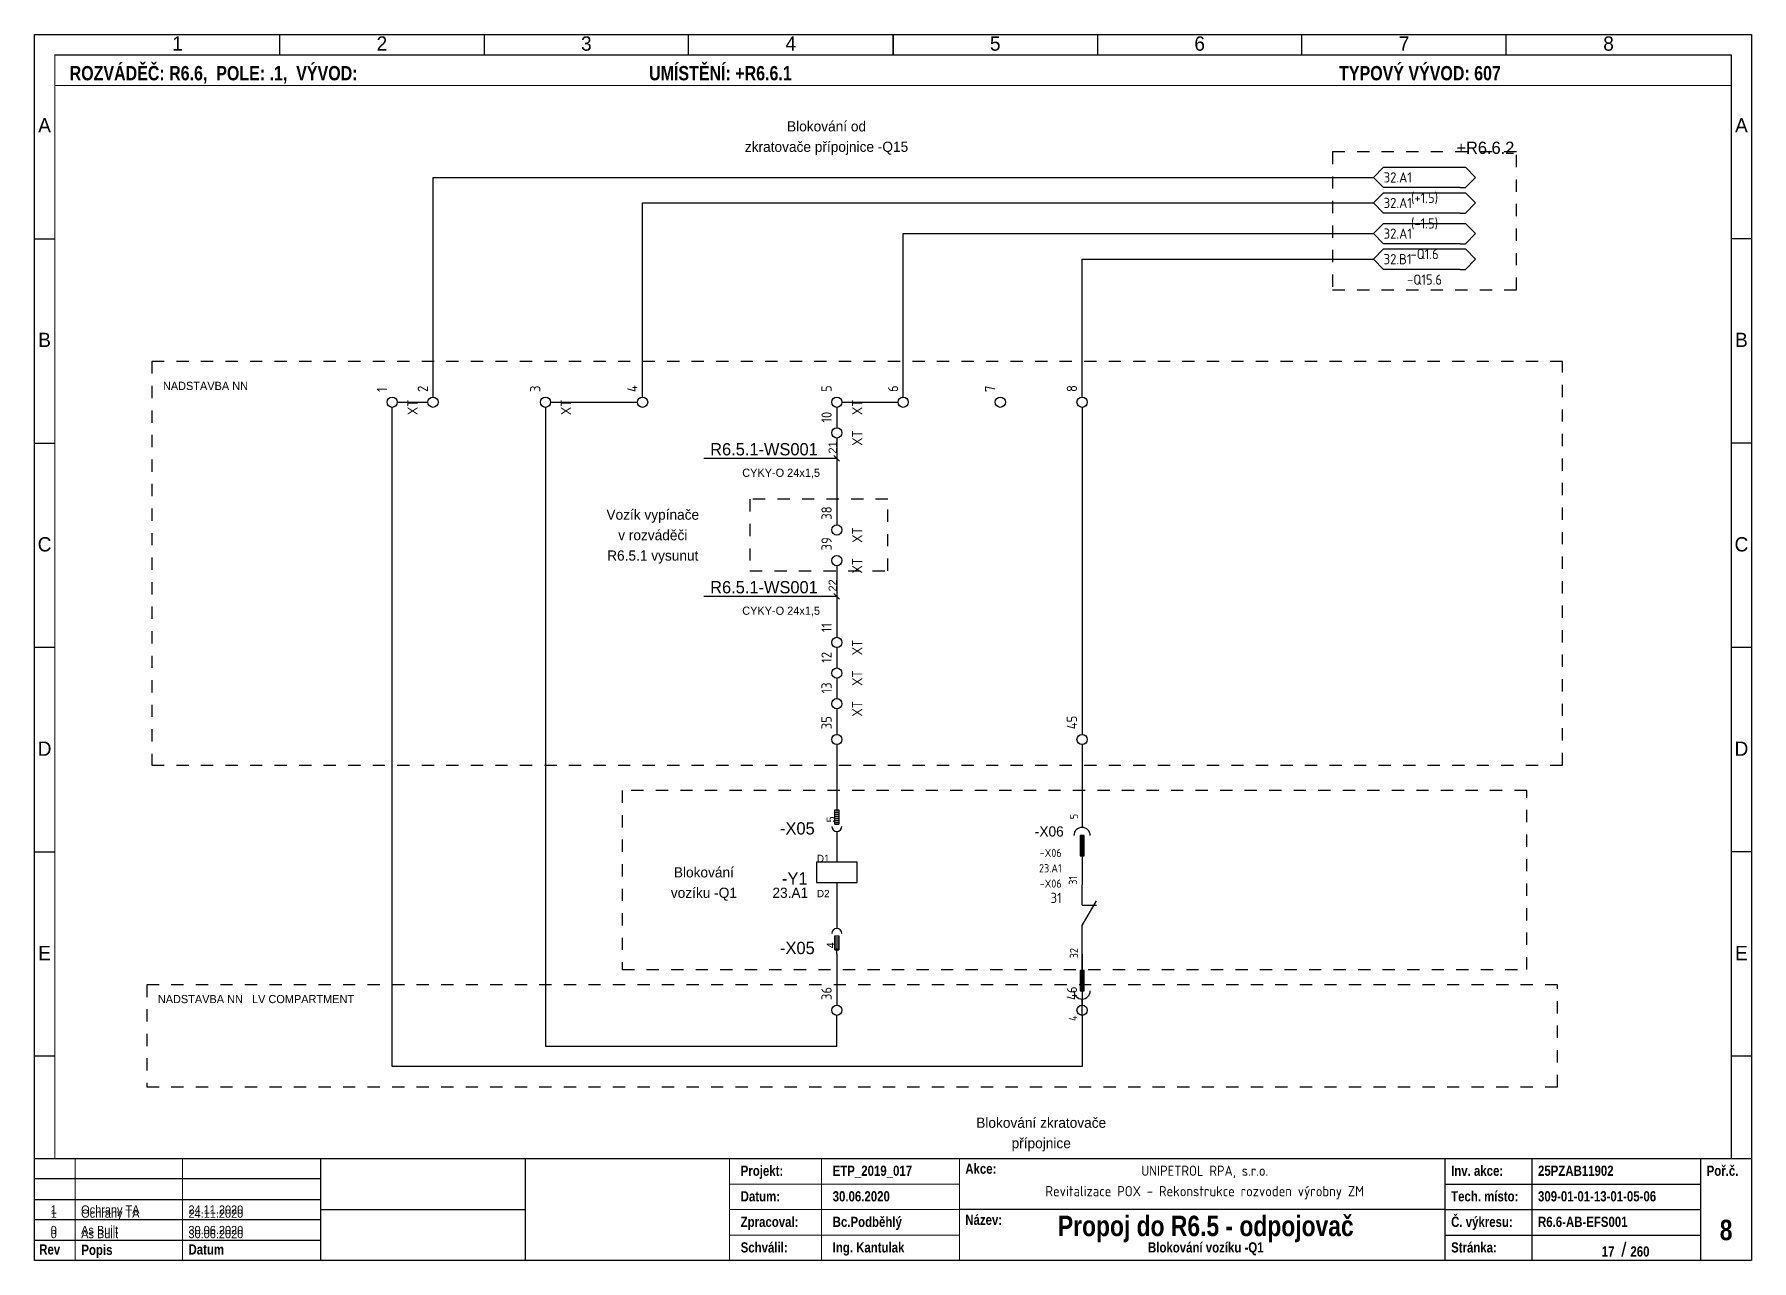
# Model space of a CAD drawing. Extents: x 0 to 420, y 0 to 300.
import ezdxf
from ezdxf.enums import TextEntityAlignment as Align

# ---------------------------------------------------------------- set-up
doc = ezdxf.new("R2010")
doc.units = 0
doc.header["$MEASUREMENT"] = 0
for name, pattern in [('EDS_DASHED', [4, 2.5, -1.5]), ('LTY1', [0]), ('LTY4', [6, 3, -3])]:
    doc.linetypes.add(name, pattern=pattern)
for name, color, linetype in [('2', 2, 'Continuous'), ('4', 4, 'Continuous'), ('dotbox', 2, 'EDS_DASHED'), ('etext', 1, 'Continuous'), ('PEN1', 7, 'LTY1'), ('PEN2', 7, 'LTY1'), ('PEN4', 7, 'LTY1'), ('PEN5', 7, 'LTY1'), ('SYMBOL', 7, 'LTY1'), ('taglayer', 2, 'Continuous')]:
    doc.layers.add(name, color=color, linetype=linetype)
doc.layers.add('ETP_razítko_text', color=7, linetype='Continuous', lineweight=9)
doc.styles.add('A-TUCN', font='arialbd.ttf')
doc.styles.add('NORMSCHRIFT', font='normwin')
doc.styles.get("Standard").update_dxf_attribs({"font": 'ISOCP.SHX'})

# ---------------------------------------------------------------- blocks, each defined once
blk = doc.blocks.new('QA-YV')
at = {"layer": 'PEN1', "linetype": 'LTY1'}
for p, q in [((0, 0), (0, -1.25)), ((-0.5, -4.5), (-0.5, -1)), ((-0.5, -1), (0.5, -1)), ((-0.5, -1), (0.5, -1)), ((-0.5, -1.5), (0.5, -1.5)), ((-0.5, -2), (0.5, -2)), ((-0.5, -2.5), (0.5, -2.5)), ((-0.5, -3), (0.5, -3)), ((-0.5, -3.5), (0.5, -3.5)), ((-0.5, -4), (0.5, -4)), ((0.5, -1), (0.5, -4.5)), ((0.5, -4.5), (-0.5, -4.5)), ((-0.5, -4.5), (0.5, -4.5)), ((0, -6.25), (0, -13.75)), ((5, -13.75), (-5, -13.75)), ((-5, -13.75), (-5, -18.75)), ((5, -18.75), (5, -13.75)), ((-5, -18.75), (5, -18.75)), ((0, -18.75), (0, -21.25)), ((0, -21.25), (0, -30)), ((-0.5, -35.25), (-0.5, -31.75)), ((-0.5, -31.75), (0.5, -31.75)), ((-0.5, -31.75), (0.5, -31.75)), ((-0.5, -32.25), (0.5, -32.25)), ((-0.5, -32.75), (0.5, -32.75)), ((-0.5, -33.25), (0.5, -33.25)), ((0.5, -31.75), (0.5, -35.25)), ((-0.5, -33.75), (0.5, -33.75)), ((-0.5, -34.25), (0.5, -34.25)), ((-0.5, -34.75), (0.5, -34.75)), ((0.5, -35.25), (-0.5, -35.25)), ((-0.5, -35.25), (0.5, -35.25)), ((0, -36.25), (0, -35))]:
    blk.add_line(p, q, dxfattribs=at)
for centre, start, end in [((0, -5), 180, 0), ((0, -31.25), 0, 180)]:
    blk.add_arc(centre, 1.25, start, end, dxfattribs=at)
at = {"layer": 'PEN2', "style": 'NORMSCHRIFT', "flags": 8}
for tag, height, p in [('CODE_28', 3, (-5.4, -7)), ('CODE_51', 3, (-7.15, -19.25)), ('CODE_10', 2.5, (-7, -22.5)), ('CODE_28', 3, (-5.4, -36.25)), ('CODE_40', 2.5, (-0.75, -42.5))]:
    blk.add_attdef(tag, text='', height=height, dxfattribs=at).set_placement(p, align=Align.RIGHT)
at = {"layer": 'PEN4', "style": 'NORMSCHRIFT'}
for s, p in [('D1', (-1.77, -13.75)), ('D2', (-1.77, -22.35))]:
    blk.add_text(s, height=1.8, dxfattribs=at).set_placement(p, align=Align.RIGHT)
at = {"layer": 'PEN4', "style": 'NORMSCHRIFT', "flags": 8}
blk.add_attdef('CODE_21', (-0.5, -4.05), '', height=2, rotation=90, dxfattribs=at)
at = {"layer": 'PEN4', "style": 'NORMSCHRIFT', "flags": 9}
for tag in ['CODE_4', 'CODE_1', 'CODE_2', 'CODE_3', 'CODE_1003', 'CODE_4004', 'CODE_4003', 'CODE_5030', 'CODE_5031', 'CODE_5032']:
    blk.add_attdef(tag, (0, 0), '', height=3.5, dxfattribs=at)
at = {"layer": 'PEN4', "style": 'NORMSCHRIFT', "flags": 8}
blk.add_attdef('CODE_21', text='', height=2, rotation=90, dxfattribs=at).set_placement((-0.5, -33.35), align=Align.RIGHT)
blk = doc.blocks.new('W-ZILA')
at = {"layer": 'PEN1', "linetype": 'LTY1'}
blk.add_line((0.7, -0.7), (-0.7, 0.7), dxfattribs=at)
at = {"layer": 'PEN2', "style": 'NORMSCHRIFT', "flags": 8}
blk.add_attdef('CODE_4', text='', height=3, dxfattribs=at).set_placement((-4.4, 2), align=Align.RIGHT)
at = {"layer": 'PEN4', "style": 'NORMSCHRIFT', "flags": 8}
blk.add_attdef('CODE_1003', (0, 1.2), '', height=2, rotation=90, dxfattribs=at)
at = {"layer": 'PEN4', "style": 'NORMSCHRIFT', "flags": 9}
for tag in ['CODE_362', 'CODE_39', 'CODE_40', 'CODE_80', 'CODE_152', 'CODE_151', 'CODE_41', 'CODE_366', 'CODE_367', 'CODE_149', 'CODE_375', 'CODE_30', 'CODE_4600', 'CODE_4601', 'CODE_560', 'CODE_554', 'CODE_559', 'CODE_1003', 'CODE_556', 'CODE_1003', 'CODE_1600', 'CODE_564', 'CODE_565', 'CODE_12401', 'CODE_5030', 'CODE_5031', 'CODE_5032']:
    blk.add_attdef(tag, (0, 0), '', height=3.5, dxfattribs=at)
at = {"layer": 'PEN4', "style": 'NORMSCHRIFT', "flags": 8}
blk.add_attdef('CODE_1003', text='', height=2, dxfattribs=at).set_placement((-4.1, -4.5), align=Align.RIGHT)
blk.add_attdef('CODE_58', text='', height=2, rotation=90, dxfattribs=at).set_placement((4, -3.1), align=Align.RIGHT)
blk = doc.blocks.new('_VYT____')
at = {"layer": 'PEN2', "style": 'NORMSCHRIFT', "flags": 8}
for p in [(0.3, 3), (0.3, -0.5)]:
    blk.add_attdef('CODE_1003', p, '', height=3, dxfattribs=at)
blk.add_attdef('CODE_40', text='', height=2.5, dxfattribs=at).set_placement((-5.75, -18.5), align=Align.RIGHT)
at = {"layer": 'PEN4', "style": 'NORMSCHRIFT', "flags": 9}
for tag in ['CODE_1', 'CODE_2', 'CODE_3']:
    blk.add_attdef(tag, (0, 0), '', height=3.5, dxfattribs=at)
blk = doc.blocks.new('_9-REV')
at = {"layer": 'PEN4', "style": 'NORMSCHRIFT', "flags": 8}
blk.add_attdef('CODE_12778', text='', height=2, dxfattribs=at).set_placement((-0.25, 0.5), align=Align.CENTER)
at = {"layer": 'PEN4', "style": 'NORMSCHRIFT'}
for tag, p, height, flags in [('CODE_5902', (0, 0), 3.5, 9), ('CODE_12783', (6.45, 0.5), 2, 8), ('CODE_12782', (32.7, 0.5), 2, 8)]:
    blk.add_attdef(tag, p, '', height=height, dxfattribs=dict(at, flags=flags))
blk = doc.blocks.new('htterm2')
blk.add_circle((0, -1.25), 1.25)
at = {"layer": 'etext'}
blk.add_attdef('T1', (-1.25, 2.5), '', height=2.5, rotation=90, dxfattribs=at)
blk.add_attdef('REFERENCE', text='', height=2.5, rotation=90, dxfattribs=at).set_placement((6.25, -1.25), align=Align.CENTER)
at = {"layer": 'etext', "flags": 1}
for tag, p in [('PNLNO', (-8.75, -1.25)), ('TBLOCK', (-5, -1.25))]:
    blk.add_attdef(tag, text='', height=2.5, rotation=90, dxfattribs=at).set_placement(p, align=Align.CENTER)
at = {"layer": 'etext'}
blk.add_attdef('T2', text='', height=2.5, rotation=90, dxfattribs=at).set_placement((-1.25, -5), align=Align.RIGHT)
for tag, p, flags in [('MFG', (12.5, -12.5), 1), ('CATNO', (12.5, -16.25), 1), ('CATDESC', (12.5, -20), 1), ('VSN', (12.5, -27.92), 3), ('LENGTH', (12.5, -32.08), 3), ('BUSW', (12.5, -36.25), 3), ('RSTATUS', (12.5, -40), 1)]:
    blk.add_attdef(tag, p, '', height=2.5, dxfattribs=dict(at, flags=flags))
blk = doc.blocks.new('ORLEN_D')
at = {"layer": 'ETP_razítko_text'}
for p, q in [((5, 25), (5, 295)), ((5, 287.5), (415, 287.5)), ((10, 0), (10, 25)), ((36.25, 0), (36.25, 25)), ((170, 25), (170, 0)), ((192.5, 0), (192.5, 25)), ((226.25, 25), (226.25, 0)), ((170, 18.75), (226.25, 18.75)), ((170, 12.5), (226.25, 12.5)), ((170, 6.25), (226.25, 6.25))]:
    blk.add_line(p, q, dxfattribs=at)
at = {"layer": 'PEN1', "linetype": 'LTY1'}
for p, q in [((60, 295), (60, 300)), ((110, 300), (110, 295)), ((160, 295), (160, 300)), ((210, 300), (210, 295)), ((210, 295), (210, 300)), ((260, 300), (260, 295)), ((310, 295), (310, 300)), ((360, 295), (360, 300)), ((5, 295), (415, 295)), ((415, 295), (415, 25)), ((0, 250), (5, 250)), ((420, 250), (415, 250)), ((0, 200), (5, 200)), ((420, 200), (415, 200)), ((5, 150), (0, 150)), ((420, 150), (415, 150)), ((0, 100), (5, 100)), ((420, 100), (415, 100)), ((5, 50), (0, 50)), ((420, 50), (415, 50)), ((0, 25), (420, 25)), ((70, 25), (70, 0)), ((120, 25), (120, 0)), ((345, 25), (345, 0)), ((366.25, 25), (366.25, 0)), ((407.5, 25), (407.5, 0)), ((70, 20), (0, 20)), ((345, 18.75), (366.25, 18.75)), ((366.25, 18.75), (407.5, 18.75)), ((0, 15), (70, 15)), ((70, 10), (0, 10)), ((70, 12.5), (120, 12.5)), ((345, 12.5), (226.25, 12.5)), ((345, 12.5), (366.25, 12.5)), ((366.25, 12.5), (407.5, 12.5)), ((0, 5), (70, 5)), ((345, 6.25), (366.25, 6.25)), ((366.25, 6.25), (407.5, 6.25))]:
    blk.add_line(p, q, dxfattribs=at)
at = {"layer": 'PEN5', "linetype": 'LTY1'}
for p, q in [((0, 0), (0, 300)), ((0, 300), (420, 300)), ((420, 300), (420, 0)), ((420, 0), (0, 0)), ((420, 0), (0, 0))]:
    blk.add_line(p, q, dxfattribs=at)
at = {"layer": 'ETP_razítko_text'}
for p, values in [((5, 11), {'CODE_12778': '1', 'CODE_12783': 'Ochrany TA', 'CODE_12782': '24.11.2020'}), ((5, 6), {'CODE_12778': '0', 'CODE_12783': 'As Built', 'CODE_12782': '30.06.2020'})]:
    blk.add_blockref('_9-REV', p, dxfattribs=at).add_auto_attribs(values)
at = {"flags": 8}
for tag, p in [('NAZOV_SPOLOCNOSTI', (286.25, 20.75)), ('PROJEKT', (286.25, 15.75))]:
    blk.add_attdef(tag, text='', height=2.5, dxfattribs=at).set_placement(p, align=Align.CENTER)
at = {"layer": 'ETP_razítko_text', "style": 'A-TUCN', "width": 0.8}
for s, p in [('Projekt:', (172.75, 20.75)), ('Akce:', (227.68, 21.25)), ('Inv. akce:', (346.5, 20.75)), ('Poř.č.', (409, 20.75)), ('Datum:', (172.75, 14.5)), ('Tech. místo:', (346.5, 14.5)), ('Zpracoval:', (172.75, 8.25)), ('Název:', (227.68, 8.75)), ('Č. výkresu:', (346.5, 8.25)), ('Schválil:', (172.75, 2)), ('Stránka:', (346.5, 2)), ('Popis', (11.5, 1.4)), ('Datum', (37.7, 1.5))]:
    blk.add_text(s, height=2.5, dxfattribs=at).set_placement(p)
blk.add_text('Rev', height=2.5, dxfattribs=at).set_placement((3.75, 1.5), align=Align.CENTER)
for tag, p, height, flags in [('CODE_1', (8.63, 288.75), 3.5, 8), ('CODE_2', (150.35, 288.75), 3.5, 8), ('CODE_3', (180.34, 288.75), 3.5, 8), ('CODE_10150', (319.1, 288.75), 3.5, 8), ('CODE_500', (195.25, 20.75), 2.5, 8), ('CODE_10000', (367.75, 20.75), 2.5, 8), ('CODE_72', (195.25, 14.5), 2.5, 8), ('CODE_10001', (367.75, 14.5), 2.5, 8), ('CODE_502', (195.25, 8.25), 2.5, 8), ('CODE_68', (367.75, 8.25), 2.5, 8), ('CODE_531', (195.25, 2), 2.5, 8), ('CODE_60', (0, 1), 2.5, 9), ('CODE_61', (0, 1), 2.5, 9), ('CODE_63', (0, 1), 2.5, 9), ('CODE_64', (0, 1), 2.5, 9), ('CODE_57', (0, 1), 2.5, 9), ('CODE_757', (0, 1), 2.5, 9), ('CODE_755', (0, 1), 2.5, 9), ('CODE_756', (0, 1), 2.5, 9), ('CODE_758', (0, 1), 2.5, 9), ('CODE_700', (0, 1), 2.5, 9), ('CODE_704', (0, 1), 2.5, 9), ('CODE_4006', (0, 1), 2.5, 9), ('CODE_503', (0, 1), 2.5, 9), ('CODE_533', (0, 1), 2.5, 9), ('CODE_534', (0, 1), 2.5, 9), ('CODE_67', (0, 1), 2.5, 9), ('CODE_504', (0, 1), 2.5, 9), ('CODE_505', (0, 1), 2.5, 9), ('CODE_373', (0, 1), 2.5, 9), ('CODE_39', (0, 1), 2.5, 9), ('CODE_372', (0, 1), 2.5, 9), ('CODE_510', (0, 1), 2.5, 9), ('CODE_1003', (0, 1), 2.5, 9), ('CODE_509', (0, 1), 2.5, 9), ('CODE_1003', (0, 1), 2.5, 9), ('CODE_1003', (0, 1), 2.5, 9), ('CODE_12766', (0, 1), 2.5, 9), ('CODE_109', (0, 1), 2.5, 9), ('CODE_12791', (0, 1), 2.5, 9), ('CODE_91', (0, 1), 2.5, 9), ('CODE_91', (0, 1), 2.5, 9), ('CODE_91', (0, 1), 2.5, 9), ('CODE_91', (0, 1), 2.5, 9), ('CODE_91', (0, 1), 2.5, 9), ('CODE_2160', (0, 1), 2.5, 9), ('CODE_2000', (0, 1), 2.5, 9), ('CODE_2001', (0, 1), 2.5, 9), ('CODE_2002', (0, 1), 2.5, 9), ('CODE_2003', (0, 1), 2.5, 9), ('CODE_2004', (0, 1), 2.5, 9), ('CODE_2005', (0, 1), 2.5, 9), ('CODE_2006', (0, 1), 2.5, 9), ('CODE_2007', (0, 1), 2.5, 9), ('CODE_2008', (0, 1), 2.5, 9), ('CODE_2009', (0, 1), 2.5, 9), ('CODE_2012', (0, 1), 2.5, 9), ('CODE_2013', (0, 1), 2.5, 9), ('CODE_2014', (0, 1), 2.5, 9), ('CODE_2015', (0, 1), 2.5, 9), ('CODE_2016', (0, 1), 2.5, 9), ('CODE_2017', (0, 1), 2.5, 9), ('CODE_2018', (0, 1), 2.5, 9), ('CODE_2019', (0, 1), 2.5, 9), ('CODE_2130', (0, 1), 2.5, 9), ('CODE_2131', (0, 1), 2.5, 9), ('CODE_2500', (0, 1), 2.5, 9), ('CODE_2501', (0, 1), 2.5, 9), ('CODE_2502', (0, 1), 2.5, 9), ('CODE_2503', (0, 1), 2.5, 9), ('CODE_2504', (0, 1), 2.5, 9), ('CODE_2505', (0, 1), 2.5, 9), ('CODE_2506', (0, 1), 2.5, 9), ('CODE_2507', (0, 1), 2.5, 9), ('CODE_2508', (0, 1), 2.5, 9), ('CODE_2509', (0, 1), 2.5, 9), ('CODE_4510', (0, 1), 2.5, 9), ('CODE_12778', (0, 1), 2.5, 9), ('CODE_12783', (0, 1), 2.5, 9), ('CODE_12782', (0, 1), 2.5, 9), ('CODE_5902', (0, 1), 2.5, 9), ('CODE_5030', (0, 1), 2.5, 9), ('CODE_5031', (0, 1), 2.5, 9), ('CODE_5032', (0, 1), 2.5, 9), ('CODE_5033', (0, 1), 2.5, 9), ('CODE_5034', (0, 1), 2.5, 9), ('CODE_5035', (0, 1), 2.5, 9), ('CODE_71', (390.35, 1), 2.5, 8)]:
    blk.add_attdef(tag, p, '', height=height, dxfattribs=dict(at, flags=flags))
at = {"layer": 'ETP_razítko_text', "style": 'A-TUCN', "width": 0.8, "flags": 8}
for tag, height, p in [('CODE_76', 5, (286.5, 6)), ('CODE_701', 5, (413.75, 5)), ('CODE_65', 2.5, (286.5, 2))]:
    blk.add_attdef(tag, text='', height=height, dxfattribs=at).set_placement(p, align=Align.CENTER)
blk.add_attdef('CODE_62', text='', height=2.5, dxfattribs=at).set_placement((386.45, 1), align=Align.RIGHT)
at = {"layer": 'PEN1', "style": 'NORMSCHRIFT'}
for s, p in [('1', (35, 296)), ('2', (85, 296)), ('3', (135, 296)), ('4', (185, 296)), ('5', (235, 296)), ('6', (285, 296)), ('7', (335, 296)), ('8', (385, 296)), ('A', (2.5, 276)), ('A', (417.5, 276)), ('B', (2.5, 223.5)), ('B', (417.5, 223.5)), ('C', (2.5, 173.5)), ('C', (417.5, 173.5)), ('D', (2.5, 123.5)), ('D', (417.5, 123.5)), ('E', (2.5, 73.5)), ('E', (417.5, 73.5)), ('/', (388.75, 1))]:
    blk.add_text(s, height=3.5, dxfattribs=at).set_placement(p, align=Align.CENTER)
blk = doc.blocks.new('vwextn')
for p, q in [((0, 0), (2.5, 2.5)), ((2.5, -2.5), (0, 0)), ((2.5, 2.5), (21.25, 2.5)), ((21.25, 2.5), (22.5, 2.5)), ((22.5, 2.5), (25, 0)), ((25, 0), (22.5, -2.5)), ((21.25, -2.5), (2.5, -2.5)), ((21.25, -2.5), (22.5, -2.5))]:
    blk.add_line(p, q)
at = {"layer": 'etext'}
blk.add_attdef('WIRENAME', (2.5, -1.25), '', height=2.5, dxfattribs=at)
blk.add_attdef('REFERENCE', text='', height=2.5, dxfattribs=at).set_placement((12.5, -6.25), align=Align.CENTER)
for tag, p, flags in [('MFG', (28.75, -7.5), 1), ('CATNO', (28.75, -10), 1), ('CATDESC', (28.75, -12.5), 1), ('VSN', (28.75, -15), 3), ('WIRENET', (28.75, -17.5), 1), ('RSTATUS', (28.75, -20), 1)]:
    blk.add_attdef(tag, p, '', height=1.25, dxfattribs=dict(at, flags=flags))
blk = doc.blocks.new('hi3prdols2assem')
for p, q in [((0, 0), (0, -4)), ((0.5, -6), (-0.5, -6)), ((-0.5, -6), (-0.5, -11)), ((0.5, -11), (0.5, -6)), ((-0.5, -11), (0.5, -11)), ((0, -11), (0, -18.04)), ((0, -23.04), (0, -18.04)), ((0, -28.04), (3.48, -21.96)), ((0, -23.04), (3.5, -23.04)), ((0, -33.04), (0, -28.04)), ((0, -39), (0, -33.04)), ((0.5, -39), (-0.5, -39)), ((-0.5, -39), (-0.5, -44)), ((0.5, -44), (0.5, -39)), ((-0.5, -44), (0.5, -44)), ((0, -50), (0, -46))]:
    blk.add_line(p, q)
for centre, start, end in [((0, -6), 0, 180), ((0, -44), 180, 0)]:
    blk.add_arc(centre, 2, start, end)
for points in [[(-0.5, -11), (0.5, -11), (0.5, -6)], [(-0.5, -6), (0.5, -6), (-0.5, -11)], [(0.5, -44), (-0.5, -44), (0.5, -39)], [(0.5, -39), (-0.5, -39), (-0.5, -44)]]:
    blk.add_solid(points)
at = {"layer": 'etext'}
for tag, p in [('T2', (-1, -2)), ('T1', (-1.25, -18.04)), ('T3', (-1, -36.02))]:
    blk.add_attdef(tag, p, '', height=2, rotation=90, dxfattribs=at)
for tag, p in [('USER_C2', (-5, -11.25)), ('VISDESC', (-5, -15)), ('USER_C1', (-5, -18.75)), ('REFERENCE', (-5, -26.25)), ('RATING1', (-5, -30)), ('RATING2', (-5, -33.75)), ('RATING3', (-5, -37.5)), ('RATING4', (-5, -41.25))]:
    blk.add_attdef(tag, text='', height=2, dxfattribs=at).set_placement(p, align=Align.RIGHT)
for tag, p, height, flags in [('PNLNO', (15.08, -26.25), 1.25, 1), ('CATDESC', (15.08, -23.75), 2, 1), ('MFG', (15.08, -27.75), 1.25, 1), ('CATNO', (15.08, -29.25), 1.25, 1), ('VSN', (15.08, -30.75), 1.25, 3), ('LENGTH', (15.08, -33), 1, 3), ('BUSW', (15.08, -34.94), 1, 3)]:
    blk.add_attdef(tag, p, '', height=height, dxfattribs=dict(at, flags=flags))
at = {"layer": 'etext', "flags": 1}
for tag, p in [('T6', (18.75, -37)), ('T5', (25.25, -37))]:
    blk.add_attdef(tag, text='', height=2, rotation=90, dxfattribs=at).set_placement(p, align=Align.RIGHT)
blk.add_attdef('RSTATUS', text='', height=2, dxfattribs=at).set_placement((-6.6, -44.2), align=Align.RIGHT)
at = {"layer": 'etext'}
blk.add_attdef('T4', text='', height=2, rotation=90, dxfattribs=at).set_placement((-1.25, -50), align=Align.RIGHT)
at = {"layer": 'taglayer'}
blk.add_attdef('TAGNAME', text='', height=2.5, dxfattribs=at).set_placement((-5, -22.5), align=Align.RIGHT)

msp = doc.modelspace()

# ---------------------------------------------------------------- linework, layer by layer
at = {"layer": '4', "linetype": 'LTY1'}
for p, q in [((97.5, 211.25), (97.5, 265)), ((97.5, 265), (327.5, 265)), ((148.75, 211.25), (148.75, 258.75)), ((148.75, 258.75), (327.5, 258.75)), ((212.5, 211.25), (212.5, 251.25)), ((212.5, 251.25), (327.5, 251.25)), ((256.25, 211.25), (256.25, 245)), ((256.25, 245), (327.5, 245)), ((88.75, 210), (96.25, 210)), ((126.25, 210), (147.5, 210)), ((197.5, 210), (211.25, 210)), ((87.5, 47.5), (87.5, 208.75)), ((125, 208.75), (125, 52.5)), ((196.25, 208.75), (196.25, 203.75)), ((256.25, 208.75), (256.25, 128.75)), ((196.25, 201.25), (196.25, 180)), ((196.25, 196.25), (163.75, 196.25)), ((196.25, 170), (196.25, 152.5)), ((196.25, 162.5), (163.75, 162.5)), ((196.25, 150), (196.25, 145)), ((196.25, 142.5), (196.25, 137.5)), ((196.25, 135), (196.25, 128.75)), ((196.25, 126.25), (196.25, 111.25)), ((256.25, 126.25), (256.25, 110)), ((196.25, 75), (196.25, 62.5)), ((256.25, 75), (256.25, 62.5)), ((196.25, 52.5), (196.25, 60)), ((256.25, 60), (256.25, 47.5)), ((125, 52.5), (196.25, 52.5)), ((256.25, 47.5), (87.5, 47.5))]:
    msp.add_line(p, q, dxfattribs=at)
at = {"layer": 'dotbox', "linetype": 'LTY4'}
for points in [[(317.5, 237.5), (362.5, 237.5), (362.5, 271.25), (317.5, 271.25)], [(28.75, 121.25), (373.75, 121.25), (373.75, 220), (28.75, 220)], [(175, 168.75), (208.75, 168.75), (208.75, 186.25), (175, 186.25)], [(143.75, 71.25), (365, 71.25), (365, 115), (143.75, 115)], [(27.5, 42.5), (372.5, 42.5), (372.5, 67.5), (27.5, 67.5)]]:
    msp.add_lwpolyline(points, close=True, dxfattribs=at)

# ---------------------------------------------------------------- block references
at = {"layer": '2'}
ref = msp.add_blockref('htterm2', (87.5, 211.25), dxfattribs=at)
ref.add_attrib('T1', '1', (86.25, 212.5), dxfattribs={"layer": 'etext', "height": 2.5, "rotation": 90})
ref.add_attrib('REFERENCE', 'XT', dxfattribs={"layer": 'etext', "height": 2.5, "rotation": 90}).set_placement((93.75, 208.75), align=Align.CENTER)
ref = msp.add_blockref('htterm2', (97.5, 211.25), dxfattribs=at)
ref.add_attrib('T1', '2', (96.25, 212.5), dxfattribs={"layer": 'etext', "height": 2.5, "rotation": 90})
ref = msp.add_blockref('htterm2', (125, 211.25), dxfattribs=at)
ref.add_attrib('T1', '3', (123.75, 212.5), dxfattribs={"layer": 'etext', "height": 2.5, "rotation": 90})
ref.add_attrib('REFERENCE', 'XT', dxfattribs={"layer": 'etext', "height": 2.5, "rotation": 90}).set_placement((131.25, 208.75), align=Align.CENTER)
ref = msp.add_blockref('htterm2', (148.75, 211.25), dxfattribs=at)
ref.add_attrib('T1', '4', (147.5, 212.5), dxfattribs={"layer": 'etext', "height": 2.5, "rotation": 90})
ref = msp.add_blockref('htterm2', (196.25, 211.25), dxfattribs=at)
ref.add_attrib('T1', '5', (195, 212.5), dxfattribs={"layer": 'etext', "height": 2.5, "rotation": 90})
ref.add_attrib('REFERENCE', 'XT', dxfattribs={"layer": 'etext', "height": 2.5, "rotation": 90}).set_placement((202.5, 208.75), align=Align.CENTER)
ref = msp.add_blockref('htterm2', (212.5, 211.25), dxfattribs=at)
ref.add_attrib('T1', '6', (211.25, 212.5), dxfattribs={"layer": 'etext', "height": 2.5, "rotation": 90})
ref = msp.add_blockref('htterm2', (236.25, 211.25), dxfattribs=at)
ref.add_attrib('T1', '7', (235, 212.5), dxfattribs={"layer": 'etext', "height": 2.5, "rotation": 90})
ref = msp.add_blockref('htterm2', (256.25, 211.25), dxfattribs=at)
ref.add_attrib('T1', '8', (255, 212.5), dxfattribs={"layer": 'etext', "height": 2.5, "rotation": 90})
ref = msp.add_blockref('htterm2', (196.25, 203.75), dxfattribs=at)
ref.add_attrib('T1', '10', (195, 205), dxfattribs={"layer": 'etext', "height": 2.5, "rotation": 90})
ref.add_attrib('REFERENCE', 'XT', dxfattribs={"layer": 'etext', "height": 2.5, "rotation": 90}).set_placement((202.5, 201.25), align=Align.CENTER)
ref = msp.add_blockref('htterm2', (196.25, 180), dxfattribs=at)
ref.add_attrib('T1', '38', (195, 181.25), dxfattribs={"layer": 'etext', "height": 2.5, "rotation": 90})
ref.add_attrib('REFERENCE', 'XT', dxfattribs={"layer": 'etext', "height": 2.5, "rotation": 90}).set_placement((202.5, 177.5), align=Align.CENTER)
ref = msp.add_blockref('htterm2', (196.25, 172.5), dxfattribs=at)
ref.add_attrib('T1', '39', (195, 173.75), dxfattribs={"layer": 'etext', "height": 2.5, "rotation": 90})
ref.add_attrib('REFERENCE', 'XT', dxfattribs={"layer": 'etext', "height": 2.5, "rotation": 90}).set_placement((202.5, 170), align=Align.CENTER)
ref = msp.add_blockref('htterm2', (196.25, 152.5), dxfattribs=at)
ref.add_attrib('T1', '11', (195, 153.75), dxfattribs={"layer": 'etext', "height": 2.5, "rotation": 90})
ref.add_attrib('REFERENCE', 'XT', dxfattribs={"layer": 'etext', "height": 2.5, "rotation": 90}).set_placement((202.5, 150), align=Align.CENTER)
ref = msp.add_blockref('htterm2', (196.25, 145), dxfattribs=at)
ref.add_attrib('T1', '12', (195, 146.25), dxfattribs={"layer": 'etext', "height": 2.5, "rotation": 90})
ref.add_attrib('REFERENCE', 'XT', dxfattribs={"layer": 'etext', "height": 2.5, "rotation": 90}).set_placement((202.5, 142.5), align=Align.CENTER)
ref = msp.add_blockref('htterm2', (196.25, 137.5), dxfattribs=at)
ref.add_attrib('T1', '13', (195, 138.75), dxfattribs={"layer": 'etext', "height": 2.5, "rotation": 90})
ref.add_attrib('REFERENCE', 'XT', dxfattribs={"layer": 'etext', "height": 2.5, "rotation": 90}).set_placement((202.5, 135), align=Align.CENTER)
ref = msp.add_blockref('htterm2', (196.25, 128.75), dxfattribs=at)
ref.add_attrib('T1', '35', (195, 130), dxfattribs={"layer": 'etext', "height": 2.5, "rotation": 90})
ref = msp.add_blockref('htterm2', (256.25, 128.75), dxfattribs=at)
ref.add_attrib('T1', '45', (255, 130), dxfattribs={"layer": 'etext', "height": 2.5, "rotation": 90})
msp.add_blockref('hi3prdols2assem', (256.25, 110), dxfattribs=at).add_auto_attribs({'TAGNAME': '31', 'T1': '31', 'T2': '5', 'T3': '32', 'T4': '4', 'VISDESC': '23.A1', 'USER_C1': '-X06', 'USER_C2': '-X06'})
ref = msp.add_blockref('htterm2', (196.25, 62.5), dxfattribs=at)
ref.add_attrib('T1', '36', (195, 63.75), dxfattribs={"layer": 'etext', "height": 2.5, "rotation": 90})
ref = msp.add_blockref('htterm2', (256.25, 62.5), dxfattribs=at)
ref.add_attrib('T1', '46', (255, 63.75), dxfattribs={"layer": 'etext', "height": 2.5, "rotation": 90})
at = {"layer": '4'}
for name, p, values in [('ORLEN_D', (0, 0), {'CODE_71': '260', 'CODE_701': '8', 'CODE_1': 'ROZVÁDĚČ: R6.6,  POLE: .1,  VÝVOD: ', 'CODE_2': 'UMÍSTĚNÍ: +R6.6.1', 'CODE_10150': 'TYPOVÝ VÝVOD: 607', 'CODE_76': 'Propoj do R6.5 - odpojovač', 'CODE_62': '17', 'CODE_65': 'Blokování vozíku -Q1', 'CODE_502': 'Bc.Podběhlý', 'CODE_72': '30.06.2020', 'CODE_531': 'Ing. Kantulak', 'CODE_500': 'ETP_2019_017', 'CODE_68': 'R6.6-AB-EFS001', 'CODE_10000': '25PZAB11902', 'CODE_10001': '309-01-01-13-01-05-06', 'NAZOV_SPOLOCNOSTI': 'UNIPETROL RPA, s.r.o.', 'PROJEKT': 'Revitalizace POX - Rekonstrukce rozvoden výrobny ZM'}), ('vwextn', (327.5, 265), {'WIRENAME': '32.A1', 'REFERENCE': '(+1.5)'}), ('vwextn', (327.5, 258.75), {'WIRENAME': '32.A1', 'REFERENCE': '(-1.5)'}), ('vwextn', (327.5, 251.25), {'WIRENAME': '32.A1', 'REFERENCE': '-Q1.6'}), ('vwextn', (327.5, 245), {'WIRENAME': '32.B1', 'REFERENCE': '-Q15.6'})]:
    msp.add_blockref(name, p, dxfattribs=at).add_auto_attribs(values)
at = {"layer": 'SYMBOL'}
ref = msp.add_blockref('_VYT____', (317.5, 271.25), dxfattribs=at)
ref.add_attrib('CODE_1003', '+R6.6.2', (347.8, 270.75), dxfattribs={"layer": 'PEN2', "height": 3, "style": 'NORMSCHRIFT', "flags": 8})
ref = msp.add_blockref('W-ZILA', (196.25, 196.25), dxfattribs=at)
ref.add_attrib('CODE_4', 'R6.5.1-WS001', dxfattribs={"layer": 'PEN2', "height": 3, "style": 'NORMSCHRIFT', "flags": 8}).set_placement((191.6, 197), align=Align.RIGHT)
ref.add_attrib('CODE_1003', 'CYKY-O 24x1,5', dxfattribs={"layer": 'PEN4', "height": 2, "style": 'NORMSCHRIFT', "flags": 8}).set_placement((192.15, 191.75), align=Align.RIGHT)
ref.add_attrib('CODE_1003', '21', (196.25, 197.45), dxfattribs={"layer": 'PEN4', "height": 2, "rotation": 90, "style": 'NORMSCHRIFT', "flags": 8})
ref = msp.add_blockref('W-ZILA', (196.25, 162.5), dxfattribs=at)
ref.add_attrib('CODE_4', 'R6.5.1-WS001', dxfattribs={"layer": 'PEN2', "height": 3, "style": 'NORMSCHRIFT', "flags": 8}).set_placement((191.6, 163.25), align=Align.RIGHT)
ref.add_attrib('CODE_1003', 'CYKY-O 24x1,5', dxfattribs={"layer": 'PEN4', "height": 2, "style": 'NORMSCHRIFT', "flags": 8}).set_placement((192.15, 158), align=Align.RIGHT)
ref.add_attrib('CODE_1003', '22', (196.25, 163.7), dxfattribs={"layer": 'PEN4', "height": 2, "rotation": 90, "style": 'NORMSCHRIFT', "flags": 8})
ref = msp.add_blockref('QA-YV', (196.25, 111.25), dxfattribs=at)
ref.add_attrib('CODE_21', '5', (195.75, 107.2), dxfattribs={"layer": 'PEN4', "height": 2, "rotation": 90, "style": 'NORMSCHRIFT', "flags": 8})
ref.add_attrib('CODE_28', '-X05', dxfattribs={"layer": 'PEN2', "height": 3, "style": 'NORMSCHRIFT', "flags": 8}).set_placement((190.85, 104.25), align=Align.RIGHT)
ref.add_attrib('CODE_21', '4', dxfattribs={"layer": 'PEN4', "height": 2, "rotation": 90, "style": 'NORMSCHRIFT', "flags": 8}).set_placement((195.75, 77.9), align=Align.RIGHT)
ref.add_attrib('CODE_28', '-X05', dxfattribs={"layer": 'PEN2', "height": 3, "style": 'NORMSCHRIFT', "flags": 8}).set_placement((190.85, 75), align=Align.RIGHT)
ref.add_attrib('CODE_51', '-Y1', dxfattribs={"layer": 'PEN2', "height": 3, "style": 'NORMSCHRIFT', "flags": 8}).set_placement((189.1, 92), align=Align.RIGHT)
ref.add_attrib('CODE_10', '23.A1', dxfattribs={"layer": 'PEN2', "height": 2.5, "style": 'NORMSCHRIFT', "flags": 8}).set_placement((189.25, 88.75), align=Align.RIGHT)
for p, values in [((5, 10), {'CODE_12778': '1', 'CODE_12783': 'Ochrany TA', 'CODE_12782': '24.11.2020'}), ((5, 5), {'CODE_12778': '0', 'CODE_12783': 'As Built', 'CODE_12782': '30.06.2020'})]:
    msp.add_blockref('_9-REV', p, dxfattribs=at).add_auto_attribs(values)

# ---------------------------------------------------------------- texts
at = {"layer": 'PEN2', "style": 'NORMSCHRIFT'}
for s, p in [('Blokování od', (193.75, 276.25)), ('zkratovače přípojnice -Q15', (193.75, 271.25)), ('Vozík vypínače', (151.25, 181.25)), ('v rozváděči', (151.25, 176.25)), ('R6.5.1 vysunut', (151.25, 171.25)), ('Blokování', (163.75, 93.75)), ('vozíku -Q1', (163.75, 88.75)), ('Blokování zkratovače', (246.25, 32.5)), ('přípojnice', (246.25, 27.5))]:
    msp.add_text(s, height=2.5, dxfattribs=at).set_placement(p, align=Align.CENTER)
msp.add_text('-X06', height=2.5, dxfattribs=at).set_placement((251.75, 103.75), align=Align.RIGHT)
at = {"layer": 'PEN4', "style": 'NORMSCHRIFT'}
for s, p in [('NADSTAVBA NN', (31.45, 213)), ('NADSTAVBA NN   LV COMPARTMENT', (30.2, 63))]:
    msp.add_text(s, height=2, dxfattribs=at).set_placement(p)

doc.saveas('drawing.dxf')
